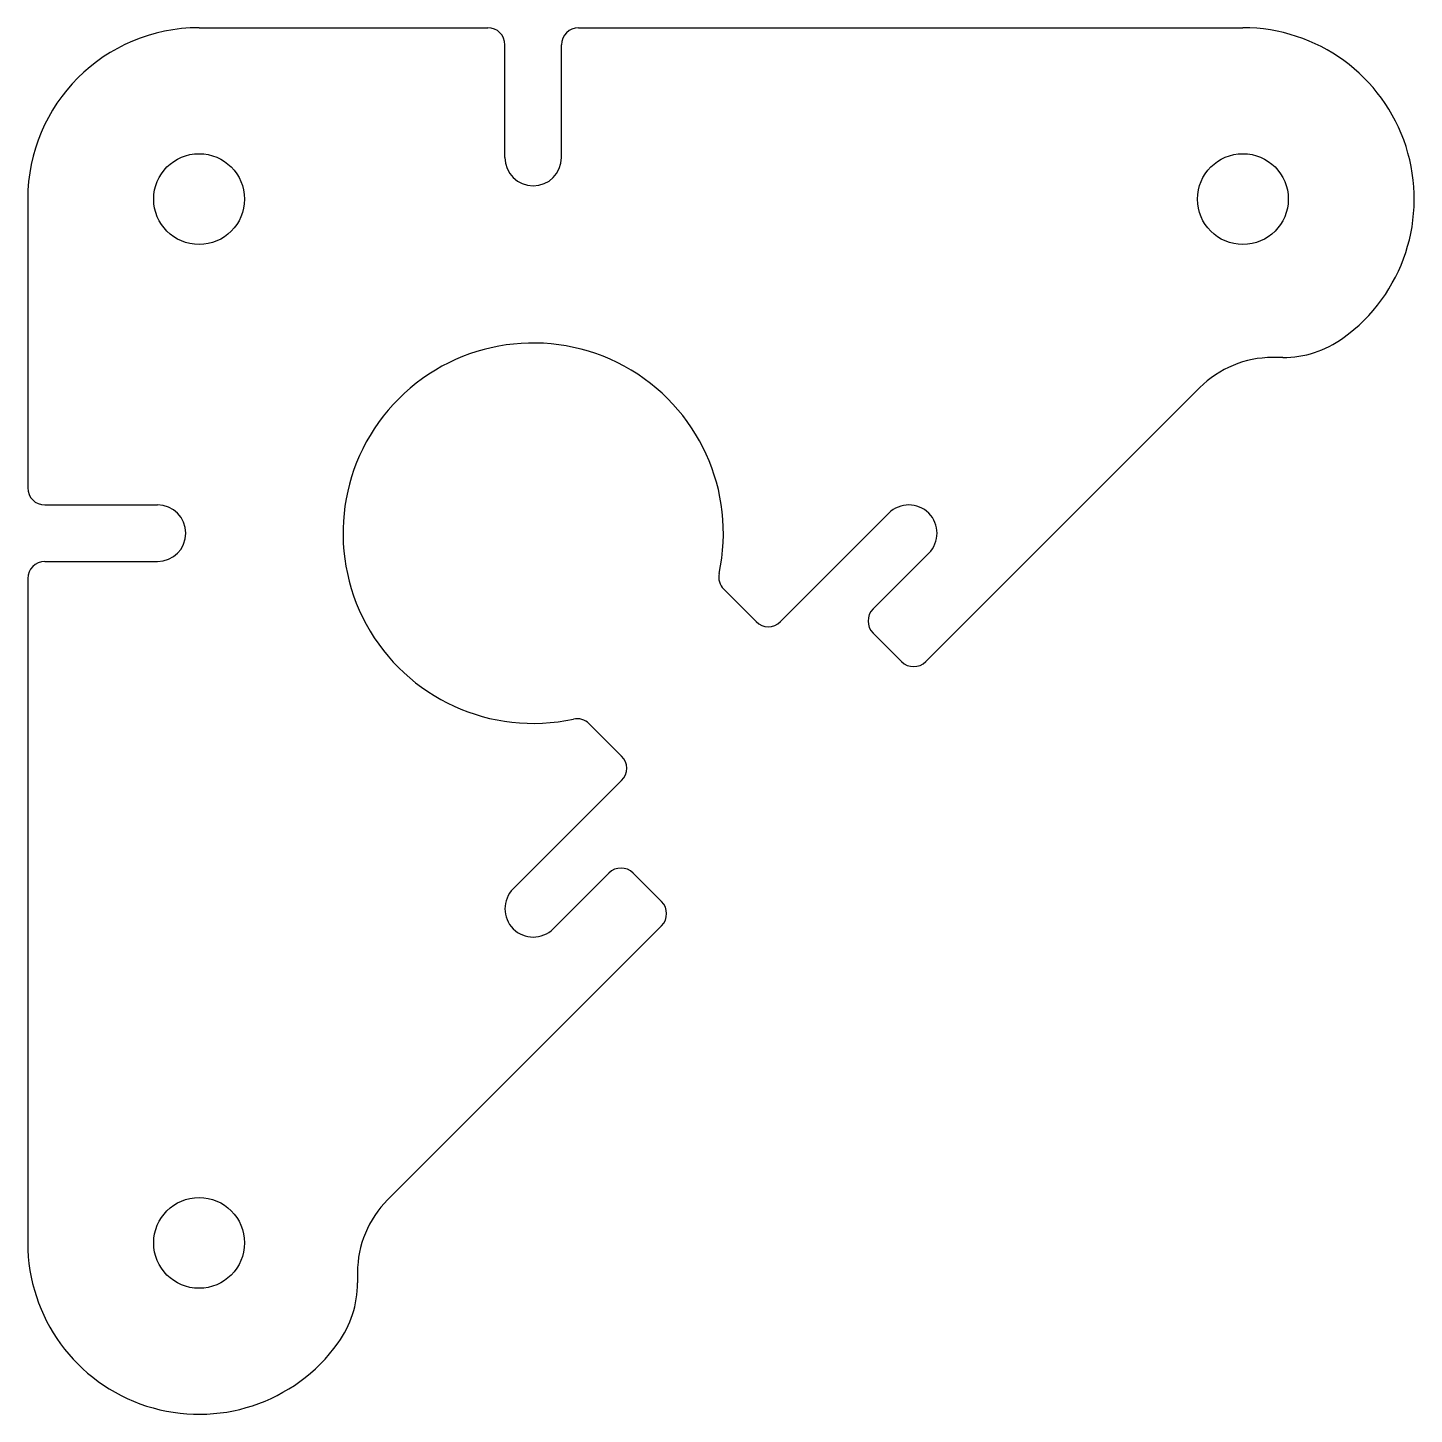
# Model space of a CAD drawing. Header units: millimetres. Extents: x -29.5 to 51.4, y -51.4 to 29.5.
import ezdxf

# ---------------------------------------------------------------- set-up
doc = ezdxf.new("R2010")
doc.units = ezdxf.units.MM

msp = doc.modelspace()

# ---------------------------------------------------------------- linework, layer by layer
at = {"color": 7, "linetype": 'Continuous', "lineweight": 25}
for p, q in [((-19.5, 29.5), (-2.65, 29.5)), ((2.65, 29.5), (41.42, 29.5)), ((-1.65, 21.92), (-1.65, 28.5)), ((1.65, 21.92), (1.65, 28.5)), ((-29.5, 19.5), (-29.5, 2.65)), ((43.756, 10.253), (43.144, 10.253)), ((38.901, 8.496), (22.911, -7.494)), ((-28.5, 1.65), (-21.92, 1.65)), ((14.425, -5.162), (20.754, 1.167)), ((23.087, -1.167), (19.835, -4.418)), ((-28.5, -1.65), (-21.92, -1.65)), ((-29.5, -2.65), (-29.5, -41.42)), ((13.011, -5.162), (11.118, -3.27)), ((19.835, -5.833), (21.497, -7.494)), ((5.162, -13.011), (3.27, -11.118)), ((-1.167, -20.754), (5.162, -14.425)), ((1.167, -23.087), (4.418, -19.835)), ((5.833, -19.835), (7.494, -21.497)), ((7.494, -22.911), (-8.496, -38.901)), ((-10.253, -43.144), (-10.253, -43.756))]:
    msp.add_line(p, q, dxfattribs=at)
for centre in [(-19.5, 19.5), (41.42, 19.5), (-19.5, -41.42)]:
    msp.add_circle(centre, 2.65, dxfattribs=at)
for centre, radius, start, end in [((-19.5, 19.5), 10, 90, 180), ((-2.65, 28.5), 1, 0, 90), ((2.65, 28.5), 1, 90, 180), ((41.42, 19.5), 10, 305.73392, 90), ((0, 21.92), 1.65, 180, 0), ((43.756, 16.253), 6, 270, 305.73392), ((0, 0), 11.1, 347.7737, 282.2263), ((43.144, 4.253), 6, 90, 135), ((-28.5, 2.65), 1, 180, 270), ((-21.92, 0), 1.65, 270, 90), ((21.92, 0), 1.65, 315, 135), ((-28.5, -2.65), 1, 90, 180), ((11.826, -2.562), 1, 167.7737, 225), ((20.543, -5.125), 1, 135, 225), ((13.718, -4.455), 1, 225, 315), ((22.204, -6.787), 1, 225, 315), ((2.562, -11.826), 1, 45, 102.2263), ((4.455, -13.718), 1, 315, 45), ((5.125, -20.543), 1, 45, 135), ((0, -21.92), 1.65, 135, 315), ((6.787, -22.204), 1, 315, 45), ((-4.253, -43.144), 6, 135, 180), ((-19.5, -41.42), 10, 180, 324.26608), ((-16.253, -43.756), 6, 324.26608, 0)]:
    msp.add_arc(centre, radius, start, end, dxfattribs=at)

doc.saveas('drawing.dxf')
